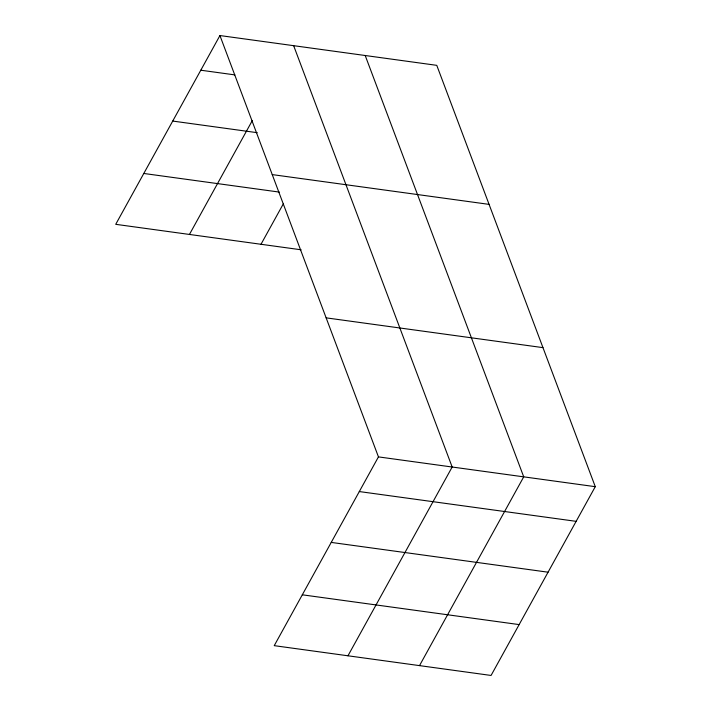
<?xml version="1.0" encoding="UTF-8"?>
<svg xmlns="http://www.w3.org/2000/svg" width="711" height="711" viewBox="0 0 711 711"><rect width="100%" height="100%" fill="white"/><g stroke="black" fill="none" stroke-linecap="round" stroke-linejoin="round"><path stroke-width="1.07" d="M219.93 35.55L378.448 456.889L274.233 645.659L491.07 675.45L595.276 486.68L436.767 65.341L219.93 35.55L115.724 224.321L301.117 249.792M189.446 234.452L252.272 120.639M260.999 244.282L283.245 203.977M347.963 655.791L452.169 467.02L293.652 45.682M419.517 665.62L523.723 476.85L365.205 55.511M200.795 70.211L234.906 74.904M172.72 121.066L257.284 132.69M272.242 174.595L489.07 204.377M143.8 173.466L279.316 192.086M326.136 317.853L542.964 347.635M378.448 456.889L595.276 486.68M359.304 491.559L576.141 521.341M331.237 542.413L548.065 572.195M302.308 594.805L519.146 624.596"/></g></svg>
